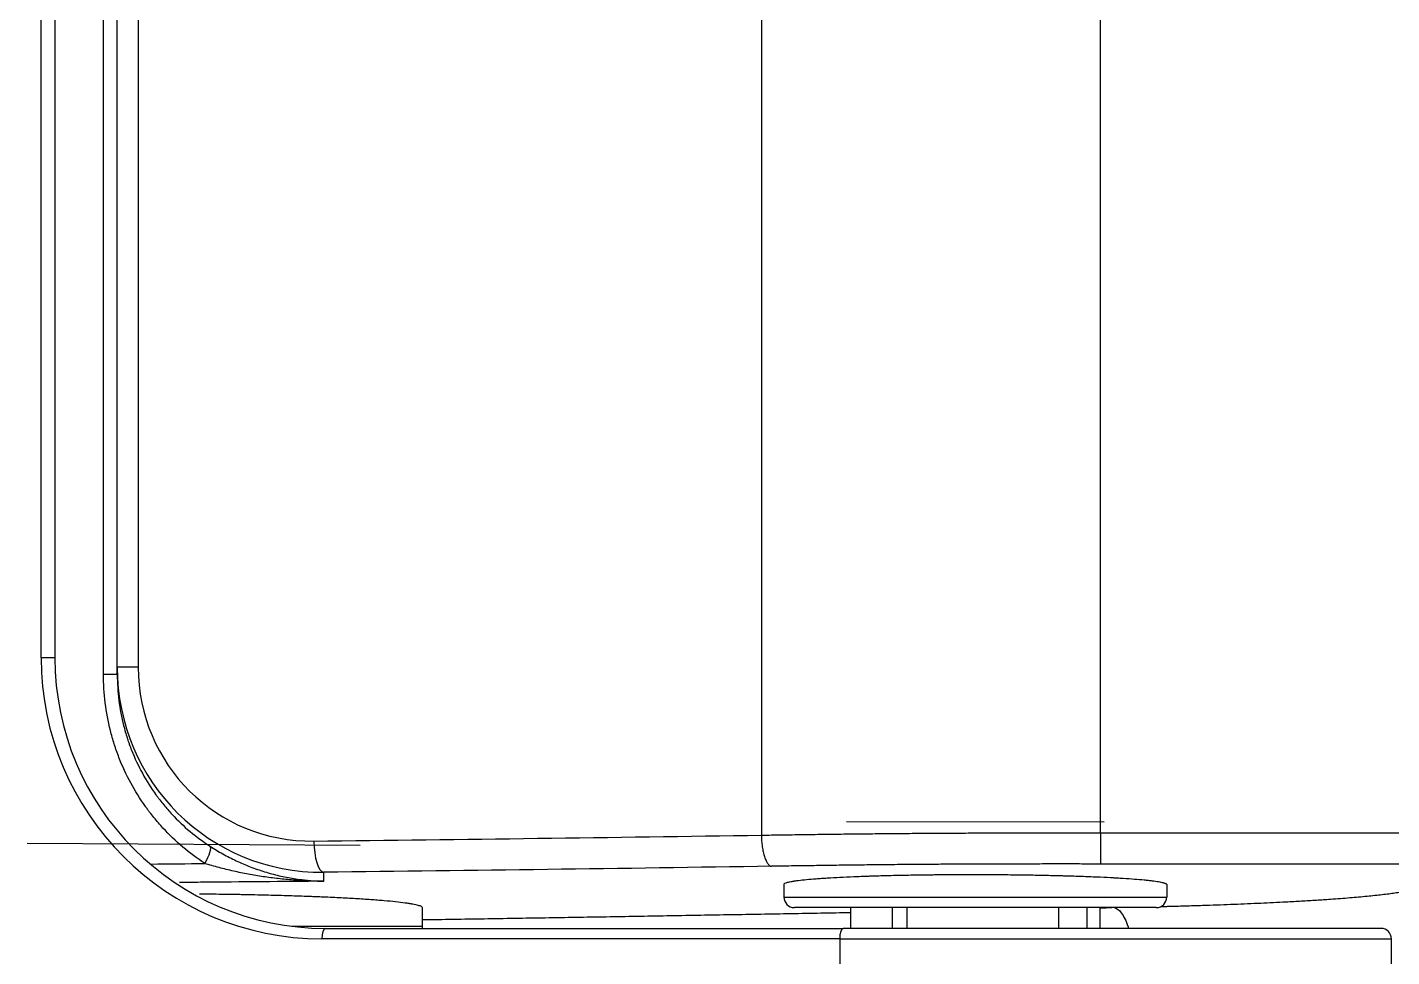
# Model space of a CAD drawing. Header units: millimetres. Extents: x -33000 to 294000, y 0 to 42408.
# Drawn here: x 57206.6 to 57272.2, y 18586.1 to 18630.8 of the extents above; entities that cross this region are included whole.
import ezdxf

# ---------------------------------------------------------------- set-up
doc = ezdxf.new("R2010")
doc.units = ezdxf.units.MM
doc.header["$LTSCALE"] = 50
doc.layers.add('arch', color=8, linetype='Continuous')

msp = doc.modelspace()

# ---------------------------------------------------------------- linework, layer by layer
at = {"layer": 'arch', "linetype": 'Continuous'}
for p, q in [((57210.291, 18599.705), (57210.291, 18889.505)), ((57210.954, 18600.053), (57210.954, 18889.157)), ((57211.965, 18889.157), (57211.965, 18600.053)), ((57207.294, 18600.504), (57207.294, 18888.707)), ((57207.957, 18888.707), (57207.957, 18600.504)), ((57207.957, 18600.504), (57207.294, 18600.504)), ((57210.954, 18599.705), (57210.954, 18600.053)), ((57211.965, 18600.053), (57210.954, 18600.053)), ((57210.954, 18599.705), (57210.291, 18599.705)), ((57258.399, 18592.614), (57245.999, 18592.624)), ((57206.629, 18591.605), (57222.629, 18591.509)), ((57242.999, 18589.625), (57242.999, 18589.005)), ((57261.399, 18589.61), (57261.399, 18589.005)), ((57242.999, 18589.005), (57261.399, 18589.005)), ((57225.629, 18587.605), (57225.629, 18588.493)), ((57260.899, 18588.505), (57243.499, 18588.505)), ((57246.199, 18588.505), (57246.199, 18587.504)), ((57248.199, 18588.505), (57248.199, 18587.504)), ((57248.914, 18588.505), (57248.914, 18587.504)), ((57256.199, 18588.505), (57256.199, 18587.504)), ((57257.554, 18588.505), (57257.554, 18587.504)), ((57258.199, 18587.504), (57258.199, 18588.505)), ((57219.337, 18587.605), (57225.629, 18587.605)), ((57220.957, 18587.504), (57245.842, 18587.504)), ((57271.699, 18587.504), (57245.842, 18587.504)), ((57245.679, 18587.004), (57220.794, 18587.004)), ((57245.679, 18587.004), (57272.199, 18587.004)), ((57272.199, 18551.286), (57272.199, 18587.004))]:
    msp.add_line(p, q, dxfattribs=at)
for centre, start, end in [((57243.499, 18589.005), 180, 270), ((57260.899, 18589.005), 270, 0), ((57225.129, 18587.605), 348.30845, 0), ((57271.699, 18587.004), 0, 90)]:
    msp.add_arc(centre, 0.5, start, end, dxfattribs=at)
for centre, major_axis, ratio, start_param, end_param in [((57220.794, 18600.504, 0), (-13.5, 0), 1, 0, 1.570796), ((57220.957, 18600.504, 0), (-13, 0), 1, 0, 1.570796), ((57220.954, 18600.213, 0), (-6.867, -7.387), 0.984124, 5.469289, 7.032689), ((57220.465, 18600.213, 0), (-5.798, -6.334), 0.981335, 5.463069, 7.026469), ((57214.862, 18590.622, 0), (-0.544, -0.839), 0.254745, 1.734631, 3.094705), ((57220.891, 18591.699, 0), (-0.017, 1.5), 0.325964, 1.567085, 3.083985), ((57220.957, 18587.004, 0), (0, 0.5), 0.325982, 0, 1.570796), ((57245.842, 18587.004, 0), (0, 0.5), 0.325982, 0, 1.570796)]:
    msp.add_ellipse(centre, major_axis=major_axis, ratio=ratio, start_param=start_param, end_param=end_param, dxfattribs=at)
for points, degree in [([(57241.916, 18897.222, 0), (57241.916, 18591.986, 0)], 1), ([(57258.215, 18592.096, 0), (57258.215, 18897.108, 0)], 1), ([(57258.215, 18592.096, 0), (57263.966, 18592.091, 0), (57269.716, 18592.092, 0), (57275.467, 18592.094, 0)], 3), ([(57212.589, 18590.596, 0), (57213.445, 18590.605, 0), (57214.302, 18590.614, 0), (57215.162, 18590.622, 0)], 3), ([(57275.472, 18590.596, 0), (57269.719, 18590.594, 0), (57263.967, 18590.593, 0), (57258.214, 18590.598, 0)], 3), ([(57220.886, 18589.818, 0), (57220.884, 18589.946, 0), (57220.882, 18590.074, 0), (57220.88, 18590.202, 0)], 3), ([(57220.887, 18589.77, 0), (57220.886, 18589.786, 0), (57220.886, 18589.802, 0), (57220.886, 18589.818, 0)], 3), ([(57258.198, 18588.493, 0), (57258.387, 18588.497, 0), (57258.575, 18588.5, 0), (57258.764, 18588.504, 0)], 3), ([(57245.679, 18587.004, 0), (57245.679, 18575.238, 0), (57245.679, 18563.473, 0), (57245.679, 18551.707, 0)], 3)]:
    msp.add_open_spline(points, degree=degree, dxfattribs=at)
for points, knots in [([(57215.162, 18590.622, 0), (57214.791, 18590.864, 0), (57214.438, 18591.128, 0), (57213.768, 18591.695, 0), (57213.451, 18591.999, 0), (57213.002, 18592.486, 0), (57212.857, 18592.654, 0), (57212.646, 18592.913, 0), (57212.577, 18593.001, 0), (57212.475, 18593.134, 0), (57212.442, 18593.179, 0), (57212.375, 18593.27, 0), (57212.342, 18593.315, 0), (57212.049, 18593.726, 0), (57211.813, 18594.105, 0), (57211.389, 18594.89, 0), (57211.2, 18595.296, 0), (57210.995, 18595.822, 0), (57210.936, 18595.982, 0), (57210.881, 18596.143, 0), (57210.844, 18596.251, 0), (57210.827, 18596.305, 0), (57210.74, 18596.576, 0), (57210.678, 18596.794, 0), (57210.513, 18597.452, 0), (57210.43, 18597.895, 0), (57210.319, 18598.793, 0), (57210.291, 18599.246, 0), (57210.291, 18599.705, 0)], [0, 0, 0, 0, 0.125, 0.125, 0.25, 0.25, 0.3125, 0.3125, 0.34375, 0.34375, 0.359375, 0.359375, 0.375, 0.375, 0.5, 0.5, 0.625, 0.625, 0.65625, 0.671875, 0.671875, 0.6875, 0.6875, 0.75, 0.75, 0.875, 0.875, 1, 1, 1, 1]), ([(57210.954, 18599.705, 0), (57210.954, 18599.286, 0), (57210.98, 18598.872, 0), (57211.082, 18598.053, 0), (57211.159, 18597.649, 0), (57211.311, 18597.049, 0), (57211.369, 18596.85, 0), (57211.448, 18596.603, 0), (57211.465, 18596.554, 0), (57211.498, 18596.455, 0), (57211.549, 18596.308, 0), (57211.604, 18596.164, 0), (57211.793, 18595.685, 0), (57211.966, 18595.315, 0), (57212.356, 18594.602, 0), (57212.573, 18594.258, 0), (57212.841, 18593.886, 0), (57212.872, 18593.845, 0), (57212.933, 18593.763, 0), (57212.964, 18593.722, 0), (57213.057, 18593.601, 0), (57213.12, 18593.522, 0), (57213.313, 18593.287, 0), (57213.446, 18593.136, 0), (57213.857, 18592.695, 0), (57214.146, 18592.421, 0), (57214.757, 18591.909, 0), (57215.078, 18591.672, 0), (57215.416, 18591.453, 0)], [0, 0, 0, 0, 0.125, 0.125, 0.25, 0.25, 0.3125, 0.3125, 0.328125, 0.328125, 0.34375, 0.375, 0.375, 0.5, 0.5, 0.625, 0.625, 0.640625, 0.640625, 0.65625, 0.65625, 0.6875, 0.6875, 0.75, 0.75, 0.875, 0.875, 1, 1, 1, 1]), ([(57220.402, 18591.699, 0), (57223.988, 18591.74, 0), (57227.573, 18591.785, 0), (57234.745, 18591.881, 0), (57238.33, 18591.932, 0), (57241.916, 18591.986, 0)], [0, 0, 0, 0, 0.5, 0.5, 1, 1, 1, 1]), ([(57241.916, 18591.986, 0), (57242.243, 18591.991, 0), (57242.899, 18592.001, 0), (57243.557, 18592.01, 0), (57244.217, 18592.02, 0), (57244.547, 18592.024, 0), (57245.209, 18592.033, 0), (57245.541, 18592.037, 0), (57246.208, 18592.045, 0), (57246.542, 18592.049, 0), (57247.212, 18592.056, 0), (57247.548, 18592.059, 0), (57248.055, 18592.064, 0), (57248.224, 18592.066, 0), (57248.563, 18592.069, 0), (57248.733, 18592.07, 0), (57249.243, 18592.074, 0), (57249.584, 18592.077, 0), (57250.267, 18592.081, 0), (57250.61, 18592.083, 0), (57251.296, 18592.087, 0), (57251.64, 18592.088, 0), (57252.328, 18592.091, 0), (57252.673, 18592.092, 0), (57253.192, 18592.093, 0), (57253.365, 18592.094, 0), (57253.711, 18592.095, 0), (57253.884, 18592.095, 0), (57254.403, 18592.096, 0), (57254.749, 18592.096, 0), (57255.442, 18592.097, 0), (57255.789, 18592.097, 0), (57256.482, 18592.097, 0), (57257.175, 18592.097, 0), (57257.868, 18592.096, 0), (57258.215, 18592.096, 0)], [0, 0, 0, 0, 0.0625, 0.125, 0.125, 0.1875, 0.1875, 0.25, 0.25, 0.3125, 0.3125, 0.375, 0.375, 0.40625, 0.40625, 0.4375, 0.4375, 0.5, 0.5, 0.5625, 0.5625, 0.625, 0.625, 0.6875, 0.6875, 0.71875, 0.71875, 0.75, 0.75, 0.8125, 0.8125, 0.875, 0.875, 0.9375, 1, 1, 1, 1]), ([(57241.916, 18591.986, 0), (57241.917, 18591.891, 0), (57241.921, 18591.797, 0), (57241.936, 18591.61, 0), (57241.946, 18591.518, 0), (57241.971, 18591.342, 0), (57241.986, 18591.257, 0), (57242.022, 18591.097, 0), (57242.042, 18591.022, 0), (57242.087, 18590.884, 0), (57242.111, 18590.822, 0), (57242.163, 18590.711, 0), (57242.191, 18590.663, 0), (57242.248, 18590.584, 0), (57242.278, 18590.553, 0), (57242.339, 18590.507, 0), (57242.369, 18590.493, 0), (57242.4, 18590.489, 0)], [0, 0, 0, 0, 0.125, 0.125, 0.25, 0.25, 0.375, 0.375, 0.5, 0.5, 0.625, 0.625, 0.75, 0.75, 0.875, 0.875, 1, 1, 1, 1]), ([(57258.215, 18592.096, 0), (57258.215, 18592.001, 0), (57258.215, 18591.906, 0), (57258.215, 18591.72, 0), (57258.215, 18591.628, 0), (57258.215, 18591.452, 0), (57258.214, 18591.367, 0), (57258.214, 18591.207, 0), (57258.214, 18591.132, 0), (57258.214, 18590.994, 0), (57258.214, 18590.932, 0), (57258.214, 18590.821, 0), (57258.214, 18590.773, 0), (57258.214, 18590.694, 0), (57258.214, 18590.662, 0), (57258.214, 18590.617, 0), (57258.214, 18590.603, 0), (57258.214, 18590.598, 0)], [0, 0, 0, 0, 0.125, 0.125, 0.25, 0.25, 0.375, 0.375, 0.5, 0.5, 0.625, 0.625, 0.75, 0.75, 0.875, 0.875, 1, 1, 1, 1]), ([(57215.416, 18591.453, 0), (57215.515, 18591.389, 0), (57215.616, 18591.326, 0), (57215.82, 18591.203, 0), (57215.924, 18591.143, 0), (57216.237, 18590.969, 0), (57216.452, 18590.859, 0), (57216.781, 18590.704, 0), (57216.891, 18590.654, 0), (57217.116, 18590.558, 0), (57217.229, 18590.512, 0), (57217.572, 18590.379, 0), (57217.803, 18590.299, 0), (57218.266, 18590.155, 0), (57218.5, 18590.092, 0), (57218.97, 18589.982, 0), (57219.206, 18589.936, 0), (57219.564, 18589.878, 0), (57219.683, 18589.861, 0), (57219.863, 18589.839, 0), (57219.923, 18589.832, 0), (57220.044, 18589.819, 0), (57220.104, 18589.813, 0), (57220.284, 18589.797, 0), (57220.405, 18589.789, 0), (57220.586, 18589.779, 0), (57220.646, 18589.777, 0), (57220.736, 18589.774, 0), (57220.766, 18589.773, 0), (57220.812, 18589.772, 0), (57220.827, 18589.771, 0), (57220.849, 18589.771, 0), (57220.857, 18589.771, 0), (57220.865, 18589.771, 0), (57220.866, 18589.771, 0), (57220.867, 18589.771, 0), (57220.867, 18589.771, 0), (57220.868, 18589.771, 0), (57220.871, 18589.77, 0), (57220.874, 18589.77, 0), (57220.879, 18589.77, 0), (57220.883, 18589.77, 0), (57220.887, 18589.77, 0)], [0, 0, 0, 0, 0.0625, 0.0625, 0.125, 0.125, 0.25, 0.25, 0.3125, 0.3125, 0.375, 0.375, 0.5, 0.5, 0.625, 0.625, 0.75, 0.75, 0.8125, 0.8125, 0.84375, 0.84375, 0.875, 0.875, 0.9375, 0.9375, 0.96875, 0.96875, 0.984375, 0.984375, 0.992188, 0.992188, 0.996094, 0.996094, 0.996338, 0.996338, 0.996582, 0.996582, 0.99707, 0.998047, 0.998047, 1, 1, 1, 1]), ([(57220.887, 18589.77, 0), (57220.883, 18589.77, 0), (57220.877, 18589.77, 0), (57220.871, 18589.77, 0), (57220.867, 18589.77, 0), (57220.866, 18589.77, 0), (57220.856, 18589.77, 0), (57220.848, 18589.77, 0), (57220.825, 18589.77, 0), (57220.81, 18589.771, 0), (57220.764, 18589.771, 0), (57220.734, 18589.771, 0), (57220.642, 18589.772, 0), (57220.581, 18589.774, 0), (57220.397, 18589.777, 0), (57220.275, 18589.781, 0), (57220.031, 18589.791, 0), (57219.909, 18589.797, 0), (57219.664, 18589.811, 0), (57219.543, 18589.819, 0), (57219.178, 18589.846, 0), (57218.935, 18589.868, 0), (57218.451, 18589.922, 0), (57218.21, 18589.953, 0), (57217.729, 18590.025, 0), (57217.49, 18590.065, 0), (57217.132, 18590.131, 0), (57217.013, 18590.155, 0), (57216.776, 18590.204, 0), (57216.659, 18590.229, 0), (57216.307, 18590.308, 0), (57216.074, 18590.366, 0), (57215.614, 18590.488, 0), (57215.387, 18590.553, 0), (57215.162, 18590.622, 0)], [0, 0, 0, 0, 0.001953, 0.00293, 0.00293, 0.003906, 0.003906, 0.007812, 0.007812, 0.015625, 0.015625, 0.03125, 0.03125, 0.0625, 0.0625, 0.125, 0.125, 0.1875, 0.1875, 0.25, 0.25, 0.375, 0.375, 0.5, 0.5, 0.625, 0.625, 0.6875, 0.6875, 0.75, 0.75, 0.875, 0.875, 1, 1, 1, 1]), ([(57258.214, 18590.598, 0), (57257.875, 18590.598, 0), (57257.198, 18590.599, 0), (57256.522, 18590.599, 0), (57255.848, 18590.599, 0), (57255.51, 18590.599, 0), (57254.837, 18590.598, 0), (57254.501, 18590.598, 0), (57253.83, 18590.597, 0), (57253.496, 18590.596, 0), (57252.827, 18590.594, 0), (57252.494, 18590.593, 0), (57251.828, 18590.591, 0), (57251.496, 18590.589, 0), (57250.834, 18590.585, 0), (57250.503, 18590.583, 0), (57249.844, 18590.579, 0), (57249.516, 18590.576, 0), (57248.86, 18590.571, 0), (57248.534, 18590.568, 0), (57247.881, 18590.561, 0), (57247.556, 18590.558, 0), (57246.907, 18590.55, 0), (57246.583, 18590.547, 0), (57245.936, 18590.539, 0), (57245.613, 18590.534, 0), (57244.968, 18590.526, 0), (57244.646, 18590.521, 0), (57244.004, 18590.512, 0), (57243.362, 18590.503, 0), (57242.721, 18590.493, 0), (57242.4, 18590.489, 0)], [0, 0, 0, 0, 0.0625, 0.125, 0.125, 0.1875, 0.1875, 0.25, 0.25, 0.3125, 0.3125, 0.375, 0.375, 0.4375, 0.4375, 0.5, 0.5, 0.5625, 0.5625, 0.625, 0.625, 0.6875, 0.6875, 0.75, 0.75, 0.8125, 0.8125, 0.875, 0.875, 0.9375, 1, 1, 1, 1]), ([(57242.401, 18590.489, 0), (57238.814, 18590.434, 0), (57235.227, 18590.383, 0), (57228.053, 18590.287, 0), (57224.467, 18590.242, 0), (57220.88, 18590.202, 0)], [0, 0, 0, 0, 0.5, 0.5, 1, 1, 1, 1]), ([(57242.999, 18589.625, 0), (57242.999, 18589.641, 0), (57243.014, 18589.657, 0), (57243.073, 18589.689, 0), (57243.117, 18589.704, 0), (57243.233, 18589.735, 0), (57243.306, 18589.75, 0), (57243.415, 18589.769, 0), (57243.45, 18589.775, 0), (57243.486, 18589.78, 0), (57243.51, 18589.784, 0), (57243.523, 18589.786, 0), (57243.587, 18589.795, 0), (57243.641, 18589.803, 0), (57243.814, 18589.824, 0), (57244.071, 18589.853, 0), (57244.378, 18589.879, 0), (57244.629, 18589.898, 0), (57244.715, 18589.905, 0), (57244.85, 18589.914, 0), (57244.896, 18589.917, 0), (57244.989, 18589.923, 0), (57245.036, 18589.926, 0), (57245.277, 18589.941, 0), (57245.479, 18589.953, 0), (57245.903, 18589.974, 0), (57246.125, 18589.985, 0), (57246.588, 18590.004, 0), (57246.83, 18590.013, 0), (57247.144, 18590.023, 0), (57247.207, 18590.025, 0), (57247.304, 18590.028, 0), (57247.336, 18590.029, 0), (57247.4, 18590.031, 0), (57247.562, 18590.036, 0), (57247.727, 18590.041, 0), (57248.125, 18590.051, 0), (57248.668, 18590.064, 0), (57249.232, 18590.074, 0), (57249.664, 18590.08, 0), (57249.81, 18590.082, 0), (57250.03, 18590.085, 0), (57250.104, 18590.085, 0), (57250.252, 18590.087, 0), (57250.326, 18590.088, 0), (57250.698, 18590.091, 0), (57250.996, 18590.093, 0), (57251.593, 18590.095, 0), (57251.892, 18590.096, 0), (57252.493, 18590.095, 0), (57252.794, 18590.094, 0), (57253.133, 18590.092, 0), (57253.171, 18590.092, 0), (57253.246, 18590.091, 0), (57253.284, 18590.091, 0), (57253.397, 18590.09, 0), (57253.622, 18590.088, 0), (57253.845, 18590.086, 0), (57254.288, 18590.081, 0), (57254.87, 18590.073, 0), (57255.436, 18590.062, 0), (57255.853, 18590.052, 0), (57255.992, 18590.049, 0), (57256.197, 18590.044, 0), (57256.266, 18590.042, 0), (57256.401, 18590.038, 0), (57256.468, 18590.037, 0), (57256.802, 18590.027, 0), (57257.06, 18590.019, 0), (57257.558, 18590.001, 0), (57257.799, 18589.992, 0), (57258.263, 18589.972, 0), (57258.487, 18589.961, 0), (57258.728, 18589.948, 0), (57258.755, 18589.947, 0), (57258.808, 18589.944, 0), (57258.887, 18589.94, 0), (57259.067, 18589.93, 0), (57259.215, 18589.921, 0), (57259.501, 18589.903, 0), (57259.858, 18589.877, 0), (57260.167, 18589.851, 0), (57260.38, 18589.83, 0), (57260.449, 18589.823, 0), (57260.579, 18589.808, 0), (57260.64, 18589.801, 0), (57260.813, 18589.779, 0), (57260.914, 18589.765, 0), (57261.088, 18589.735, 0), (57261.161, 18589.72, 0), (57261.25, 18589.697, 0), (57261.276, 18589.689, 0), (57261.309, 18589.677, 0), (57261.319, 18589.673, 0), (57261.338, 18589.666, 0), (57261.346, 18589.662, 0), (57261.384, 18589.642, 0), (57261.399, 18589.626, 0), (57261.399, 18589.61, 0)], [0, 0, 0, 0, 0.03125, 0.03125, 0.0625, 0.0625, 0.09375, 0.09375, 0.101562, 0.105469, 0.105469, 0.109375, 0.109375, 0.125, 0.125, 0.15625, 0.1875, 0.1875, 0.203125, 0.203125, 0.210938, 0.210938, 0.21875, 0.21875, 0.25, 0.25, 0.28125, 0.28125, 0.3125, 0.3125, 0.320313, 0.320313, 0.324219, 0.324219, 0.328125, 0.34375, 0.34375, 0.375, 0.40625, 0.40625, 0.421875, 0.421875, 0.429688, 0.429688, 0.4375, 0.4375, 0.46875, 0.46875, 0.5, 0.5, 0.53125, 0.53125, 0.535156, 0.535156, 0.539063, 0.539063, 0.546875, 0.5625, 0.5625, 0.59375, 0.625, 0.625, 0.640625, 0.640625, 0.648438, 0.648438, 0.65625, 0.65625, 0.6875, 0.6875, 0.71875, 0.71875, 0.75, 0.75, 0.753906, 0.753906, 0.757812, 0.765625, 0.78125, 0.78125, 0.8125, 0.84375, 0.84375, 0.859375, 0.859375, 0.875, 0.875, 0.90625, 0.90625, 0.9375, 0.9375, 0.953125, 0.953125, 0.960938, 0.960938, 0.96875, 0.96875, 1, 1, 1, 1]), ([(57220.887, 18589.77, 0), (57218.898, 18589.755, 0), (57216.918, 18589.737, 0), (57214.613, 18589.715, 0), (57214.278, 18589.712, 0), (57213.944, 18589.709, 0)], [0, 0, 0, 0, 0.854701, 0.854701, 1, 1, 1, 1]), ([(57261.399, 18588.564, 0), (57261.422, 18588.564, 0), (57261.468, 18588.566, 0), (57261.536, 18588.567, 0), (57261.605, 18588.569, 0), (57261.673, 18588.571, 0), (57261.741, 18588.573, 0), (57261.809, 18588.575, 0), (57262.094, 18588.583, 0), (57262.592, 18588.598, 0), (57263.289, 18588.62, 0), (57263.972, 18588.644, 0), (57264.861, 18588.677, 0), (57265.93, 18588.722, 0), (57267.001, 18588.775, 0), (57267.883, 18588.823, 0), (57268.599, 18588.866, 0), (57269.386, 18588.919, 0), (57270.214, 18588.982, 0), (57270.905, 18589.043, 0), (57271.406, 18589.094, 0), (57271.755, 18589.132, 0), (57272.076, 18589.172, 0), (57272.369, 18589.211, 0), (57272.634, 18589.251, 0), (57272.869, 18589.292, 0), (57273.074, 18589.333, 0), (57273.203, 18589.363, 0), (57273.275, 18589.381, 0), (57273.303, 18589.389, 0), (57273.33, 18589.396, 0), (57273.355, 18589.404, 0), (57273.381, 18589.411, 0), (57273.405, 18589.419, 0), (57273.428, 18589.427, 0), (57273.45, 18589.434, 0), (57273.471, 18589.442, 0), (57273.492, 18589.449, 0), (57273.511, 18589.457, 0), (57273.529, 18589.465, 0), (57273.547, 18589.473, 0), (57273.564, 18589.48, 0), (57273.579, 18589.488, 0), (57273.594, 18589.496, 0), (57273.608, 18589.503, 0), (57273.62, 18589.511, 0), (57273.632, 18589.519, 0), (57273.643, 18589.527, 0), (57273.653, 18589.535, 0), (57273.659, 18589.54, 0), (57273.662, 18589.542, 0)], [0, 0, 0, 0, 0.00328, 0.006559, 0.009835, 0.01311, 0.016383, 0.019654, 0.022924, 0.057663, 0.092386, 0.127141, 0.161976, 0.231771, 0.30158, 0.348098, 0.394547, 0.441043, 0.51077, 0.580511, 0.615477, 0.650382, 0.685273, 0.720198, 0.75505, 0.789822, 0.824564, 0.859324, 0.865628, 0.871938, 0.878256, 0.884581, 0.890913, 0.897253, 0.903602, 0.909959, 0.916325, 0.9227, 0.929084, 0.935477, 0.941881, 0.948294, 0.954718, 0.961153, 0.967599, 0.974056, 0.980524, 0.987004, 0.993496, 1, 1, 1, 1]), ([(57225.629, 18588.493, 0), (57225.629, 18588.512, 0), (57225.611, 18588.532, 0), (57225.54, 18588.571, 0), (57225.488, 18588.59, 0), (57225.348, 18588.629, 0), (57225.261, 18588.648, 0), (57225.131, 18588.672, 0), (57225.09, 18588.679, 0), (57225.047, 18588.686, 0), (57225.017, 18588.691, 0), (57225.002, 18588.693, 0), (57224.926, 18588.705, 0), (57224.861, 18588.715, 0), (57224.654, 18588.743, 0), (57224.347, 18588.779, 0), (57223.979, 18588.814, 0), (57223.681, 18588.84, 0), (57223.577, 18588.849, 0), (57223.416, 18588.861, 0), (57223.361, 18588.865, 0), (57223.25, 18588.874, 0), (57223.193, 18588.878, 0), (57222.906, 18588.898, 0), (57222.664, 18588.914, 0), (57222.157, 18588.944, 0), (57221.891, 18588.959, 0), (57221.338, 18588.986, 0), (57221.049, 18589, 0), (57220.674, 18589.015, 0), (57220.598, 18589.019, 0), (57220.483, 18589.023, 0), (57220.444, 18589.025, 0), (57220.367, 18589.028, 0), (57220.173, 18589.035, 0), (57219.977, 18589.043, 0), (57219.501, 18589.059, 0), (57218.852, 18589.08, 0), (57218.177, 18589.097, 0), (57217.661, 18589.109, 0), (57217.487, 18589.113, 0), (57217.224, 18589.118, 0), (57217.135, 18589.12, 0), (57216.958, 18589.123, 0), (57216.869, 18589.125, 0), (57216.425, 18589.133, 0), (57216.069, 18589.138, 0), (57215.443, 18589.145, 0), (57215.174, 18589.148, 0), (57214.904, 18589.15, 0)], [0, 0, 0, 0, 0.063482, 0.063482, 0.126964, 0.126964, 0.190446, 0.190446, 0.206316, 0.214252, 0.214252, 0.222187, 0.222187, 0.253928, 0.253928, 0.31741, 0.380892, 0.380892, 0.412633, 0.412633, 0.428503, 0.428503, 0.444374, 0.444374, 0.507856, 0.507856, 0.571338, 0.571338, 0.63482, 0.63482, 0.65069, 0.65069, 0.658626, 0.658626, 0.666561, 0.698302, 0.698302, 0.761784, 0.825266, 0.825266, 0.857007, 0.857007, 0.872877, 0.872877, 0.888748, 0.888748, 0.95223, 0.95223, 1, 1, 1, 1]), ([(57225.629, 18587.924, 0), (57226.122, 18587.932, 0), (57227.108, 18587.948, 0), (57228.585, 18587.971, 0), (57230.058, 18587.995, 0), (57231.528, 18588.019, 0), (57232.994, 18588.043, 0), (57234.456, 18588.067, 0), (57235.915, 18588.092, 0), (57237.37, 18588.117, 0), (57238.821, 18588.142, 0), (57240.269, 18588.167, 0), (57241.713, 18588.192, 0), (57243.154, 18588.217, 0), (57244.591, 18588.243, 0), (57245.605, 18588.261, 0), (57246.141, 18588.271, 0), (57246.198, 18588.272, 0)], [0, 0, 0, 0, 0.071979, 0.143779, 0.215402, 0.286847, 0.358114, 0.429204, 0.500117, 0.570854, 0.641414, 0.711798, 0.782006, 0.852038, 0.921895, 0.991577, 1, 1, 1, 1]), ([(57258.865, 18588.506, 0), (57258.977, 18588.489, 0), (57259.219, 18588.331, 0), (57259.454, 18587.851, 0), (57259.554, 18587.536, 0), (57259.561, 18587.514, 0)], [0, 0, 0, 0, 0.482421, 0.964911, 1, 1, 1, 1]), ([(57261.119, 18588.556, 0), (57261.143, 18588.557, 0), (57261.189, 18588.558, 0), (57261.259, 18588.56, 0), (57261.329, 18588.562, 0), (57261.376, 18588.563, 0), (57261.399, 18588.564, 0)], [0, 0, 0, 0, 0.250011, 0.500012, 0.750007, 1, 1, 1, 1])]:
    msp.add_open_spline(points, degree=3, knots=knots, dxfattribs=at)

doc.saveas('drawing.dxf')
